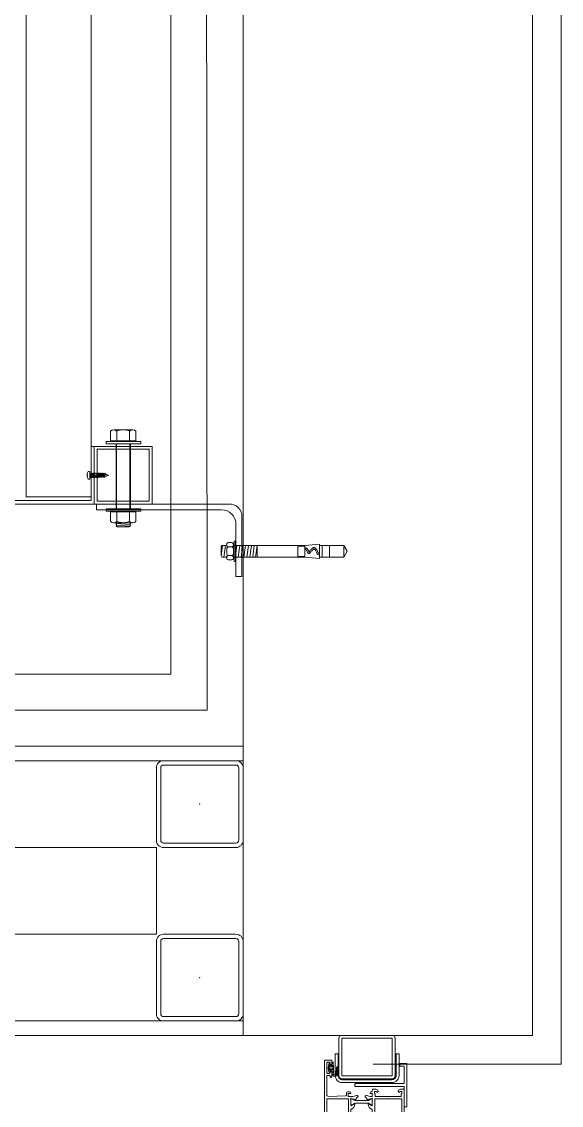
# Model space of a CAD drawing. Extents: x -1417 to 34975, y -245 to 8298.
# Drawn here: x 2785.5 to 2822.8, y 1327.7 to 1402.6 of the extents above; entities that cross this region are included whole.
import ezdxf

# ---------------------------------------------------------------- set-up
doc = ezdxf.new("R2010")
doc.units = 0
doc.layers.get('0').update_dxf_attribs({"color": 9, "lineweight": 9})
for name, color, linetype, lineweight in [('00', 9, 'Continuous', 9), ('06D', 9, 'Continuous', 9), ('10', 9, 'Continuous', 9), ('10A', 9, 'Continuous', 9), ('11', 9, 'Continuous', 9), ('14', 9, 'Continuous', 9), ('33', 9, 'BATTING', 9)]:
    doc.layers.add(name, color=color, linetype=linetype, lineweight=lineweight)
doc.linetypes.add('BATTING', pattern='A,0.0001,-0.1,[134,ltypeshp.shx,S=0.1,R=0,X=-0.1,Y=0],-0.2,[134,ltypeshp.shx,S=0.1,R=180,X=0.1,Y=0],-0.1', length=0.4001)

# ---------------------------------------------------------------- blocks, each defined once
blk = doc.blocks.new('cxvxv')
for p, q in [((-21988.397, 8560.979, 0), (-21988.397, 8560.319, 0)), ((-21986.862, 8561.069, 0), (-21988.177, 8561.068, 0)), ((-21988.023, 8561.245, 0), (-21987.025, 8561.304, 0)), ((-21988.023, 8561.245, 0), (-21987.998, 8561.26, 0)), ((-21987.998, 8561.231, 0), (-21988.023, 8561.245, 0)), ((-21988.023, 8561.128, 0), (-21987.025, 8561.186, 0)), ((-21988.023, 8561.128, 0), (-21987.998, 8561.142, 0)), ((-21987.998, 8561.113, 0), (-21988.023, 8561.128, 0)), ((-21987.998, 8561.304, 0), (-21987.941, 8561.348, 0)), ((-21987.998, 8561.26, 0), (-21987.998, 8561.304, 0)), ((-21987.998, 8561.142, 0), (-21987.998, 8561.231, 0)), ((-21987.998, 8561.068, 0), (-21987.998, 8561.113, 0)), ((-21987.958, 8560.979, 0), (-21987.958, 8560.319, 0)), ((-21987.545, 8561.348, 0), (-21987.941, 8561.348, 0)), ((-21987.698, 8561.047, 0), (-21987.698, 8561.082, 0)), ((-21987.698, 8561.067, 0), (-21987.698, 8561.067, 0)), ((-21987.545, 8561.348, 0), (-21987.105, 8561.348, 0)), ((-21987.025, 8561.304, 0), (-21987.105, 8561.348, 0)), ((-21987.081, 8560.638, 0), (-21987.081, 8560.979, 0)), ((-21987.05, 8561.318, 0), (-21987.025, 8561.304, 0)), ((-21987.025, 8561.304, 0), (-21987.05, 8561.289, 0)), ((-21987.025, 8561.297, 0), (-21987.05, 8561.283, 0)), ((-21987.05, 8561.283, 0), (-21987.05, 8561.201, 0)), ((-21987.05, 8561.201, 0), (-21987.025, 8561.186, 0)), ((-21987.025, 8561.186, 0), (-21987.05, 8561.172, 0)), ((-21987.05, 8561.172, 0), (-21987.05, 8561.083, 0)), ((-21987.05, 8561.083, 0), (-21987.025, 8561.069, 0)), ((-21986.643, 8560.319, 0), (-21986.643, 8560.979, 0)), ((-21988.397, 8560.319, 0), (-21986.643, 8560.319, 0)), ((-21988.018, 8560.319, 0), (-21987.021, 8560.319, 0)), ((-21988.018, 8560.278, 0), (-21988.018, 8560.319, 0)), ((-21988.018, 8560.111, 0), (-21988.018, 8555.608, 0)), ((-21987.081, 8560.638, 0), (-21987.081, 8560.319, 0)), ((-21987.062, 8560.319, 0), (-21987.062, 8560.278, 0)), ((-21987.062, 8555.608, 0), (-21987.062, 8560.111, 0)), ((-21987.021, 8560.319, 0), (-21987.021, 8560.278, 0)), ((-21987.021, 8555.608, 0), (-21987.021, 8560.111, 0)), ((-21988.397, 8555.4, 0), (-21986.643, 8555.4, 0)), ((-21988.397, 8554.74, 0), (-21988.397, 8555.4, 0)), ((-21988.018, 8555.442, 0), (-21988.018, 8555.4, 0)), ((-21988.018, 8555.4, 0), (-21987.021, 8555.4, 0)), ((-21987.958, 8554.74, 0), (-21987.958, 8555.4, 0)), ((-21987.081, 8555.081, 0), (-21987.081, 8555.4, 0)), ((-21987.081, 8555.081, 0), (-21987.081, 8554.74, 0)), ((-21987.062, 8555.4, 0), (-21987.062, 8555.442, 0)), ((-21987.021, 8555.4, 0), (-21987.021, 8555.442, 0)), ((-21986.643, 8555.4, 0), (-21986.643, 8554.74, 0)), ((-21986.858, 8554.65, 0), (-21988.174, 8554.651, 0))]:
    blk.add_line(p, q)
at = {"elevation": 0}
for points in [[(-21986.298, 8560.111), (-21988.7, 8560.111), (-21988.7, 8560.278), (-21986.298, 8560.278)], [(-21986.298, 8555.608), (-21988.7, 8555.608), (-21988.7, 8555.442), (-21986.298, 8555.442)]]:
    blk.add_lwpolyline(points, close=True, dxfattribs=at)
for points in [[(-21987.977, 8560.278), (-21987.977, 8560.319)], [(-21987.977, 8560.111), (-21987.977, 8555.608)], [(-21987.977, 8555.442), (-21987.977, 8555.4)]]:
    blk.add_lwpolyline(points, dxfattribs=at)
for centre, radius, start, end in [((-21988.177, 8560.753, 0), 0.315, 45.8497, 134.1503), ((-21987.516, 8559.952, 0), 1.116, 66.87008, 113.12992), ((-21987.516, 8559.952, 0), 1.116, 66.87008, 113.12992), ((-21986.862, 8560.756, 0), 0.313, 45.44896, 134.55104), ((-21988.177, 8554.966, 0), 0.315, 225.8497, 314.1503), ((-21987.516, 8555.767, 0), 1.116, 246.87008, 293.12992), ((-21987.516, 8555.767, 0), 1.116, 246.87008, 293.12992), ((-21986.862, 8554.963, 0), 0.313, 225.44896, 314.55104)]:
    blk.add_arc(centre, radius, start, end)
blk = doc.blocks.new('VIDA')
for p, q in [((-18071.98, 6523.88), (-18071.91, 6523.98)), ((-18071.91, 6523.78), (-18071.98, 6523.88)), ((-18071.91, 6523.98), (-18070.11, 6524.72)), ((-18069.61, 6522.86), (-18071.91, 6523.78)), ((-18069.71, 6524.86), (-18070.59, 6523.2)), ((-18070.59, 6523.2), (-18070.11, 6524.72)), ((-18069.91, 6525.07), (-18070.13, 6524.08)), ((-18070.13, 6524.08), (-18069.99, 6524.33)), ((-18070.11, 6524.72), (-18069.91, 6525.07)), ((-18069.99, 6524.33), (-18069.83, 6525.07)), ((-18069.91, 6525.07), (-18069.83, 6525.07)), ((-18069.83, 6525.07), (-18069.71, 6524.86)), ((-18069.71, 6524.86), (-18069.32, 6525)), ((-18069.63, 6522.76), (-18069.15, 6525)), ((-18069.63, 6522.76), (-18069.61, 6522.86)), ((-18069.43, 6522.41), (-18069.63, 6522.76)), ((-18068.95, 6525.34), (-18069.43, 6522.41)), ((-18069.35, 6522.41), (-18069.43, 6522.41)), ((-18069.35, 6522.41), (-18068.87, 6525.34)), ((-18069.15, 6522.76), (-18069.35, 6522.41)), ((-18069.32, 6525), (-18069.15, 6525)), ((-18069.15, 6525), (-18068.95, 6525.34)), ((-18068.66, 6522.76), (-18069.15, 6522.76)), ((-18068.95, 6525.34), (-18068.87, 6525.34)), ((-18068.87, 6525.34), (-18068.67, 6525)), ((-18068.67, 6525), (-18068.18, 6525)), ((-18068.66, 6522.76), (-18068.18, 6525)), ((-18068.46, 6522.41), (-18068.66, 6522.76)), ((-18067.98, 6525.34), (-18068.46, 6522.41)), ((-18068.39, 6522.41), (-18068.46, 6522.41)), ((-18068.39, 6522.41), (-18067.9, 6525.34)), ((-18068.19, 6522.76), (-18068.39, 6522.41)), ((-18068.19, 6522.76), (-18068.39, 6522.41)), ((-18067.7, 6525), (-18068.19, 6522.76)), ((-18067.7, 6522.76), (-18068.19, 6522.76)), ((-18068.18, 6525), (-18067.98, 6525.34)), ((-18067.9, 6525.34), (-18067.98, 6525.34)), ((-18067.9, 6525.34), (-18067.7, 6525)), ((-18067.7, 6522.76), (-18067.22, 6525)), ((-18067.7, 6525), (-18067.22, 6525)), ((-18067.5, 6522.41), (-18067.7, 6522.76)), ((-18067.02, 6525.34), (-18067.5, 6522.41)), ((-18067.42, 6522.41), (-18067.5, 6522.41)), ((-18067.42, 6522.41), (-18066.94, 6525.34)), ((-18067.22, 6522.76), (-18067.42, 6522.41)), ((-18067.22, 6522.76), (-18067.42, 6522.41)), ((-18067.22, 6525), (-18067.02, 6525.34)), ((-18066.74, 6525), (-18067.22, 6522.76)), ((-18066.74, 6522.76), (-18067.22, 6522.76)), ((-18066.94, 6525.34), (-18067.02, 6525.34)), ((-18066.94, 6525.34), (-18066.74, 6525)), ((-18066.25, 6525), (-18066.74, 6525)), ((-18066.74, 6522.76), (-18066.25, 6525)), ((-18066.54, 6522.41), (-18066.74, 6522.76)), ((-18066.05, 6525.34), (-18066.54, 6522.41)), ((-18066.46, 6522.41), (-18066.54, 6522.41)), ((-18066.46, 6522.41), (-18065.97, 6525.34)), ((-18066.26, 6522.76), (-18066.46, 6522.41)), ((-18066.26, 6522.76), (-18066.46, 6522.41)), ((-18065.77, 6525), (-18066.26, 6522.76)), ((-18066.26, 6522.76), (-18065.77, 6522.76)), ((-18066.25, 6525), (-18066.05, 6525.34)), ((-18065.97, 6525.34), (-18066.05, 6525.34)), ((-18065.97, 6525.34), (-18065.77, 6525)), ((-18065.77, 6522.76), (-18065.29, 6525)), ((-18065.77, 6525), (-18065.29, 6525)), ((-18065.57, 6522.41), (-18065.77, 6522.76)), ((-18065.09, 6525.34), (-18065.57, 6522.41)), ((-18065.49, 6522.41), (-18065.57, 6522.41)), ((-18065.49, 6522.41), (-18065.01, 6525.34)), ((-18065.29, 6522.76), (-18065.49, 6522.41)), ((-18065.29, 6522.76), (-18065.49, 6522.41)), ((-18065.29, 6525), (-18065.09, 6525.34)), ((-18064.81, 6525), (-18065.29, 6522.76)), ((-18064.81, 6522.76), (-18065.29, 6522.76)), ((-18065.09, 6525.34), (-18065.01, 6525.34)), ((-18065.01, 6525.34), (-18064.81, 6525)), ((-18064.81, 6525), (-18064.32, 6525)), ((-18064.81, 6522.76), (-18064.32, 6525)), ((-18064.61, 6522.41), (-18064.81, 6522.76)), ((-18064.12, 6525.34), (-18064.61, 6522.41)), ((-18064.53, 6522.41), (-18064.61, 6522.41)), ((-18064.53, 6522.41), (-18064.04, 6525.34)), ((-18064.33, 6522.76), (-18064.53, 6522.41)), ((-18064.33, 6522.76), (-18064.53, 6522.41)), ((-18063.84, 6525), (-18064.33, 6522.76)), ((-18063.84, 6522.76), (-18064.33, 6522.76)), ((-18064.32, 6525), (-18064.12, 6525.34)), ((-18064.04, 6525.34), (-18064.12, 6525.34)), ((-18064.04, 6525.34), (-18063.84, 6525)), ((-18063.84, 6522.76), (-18061.96, 6525)), ((-18061.96, 6525), (-18063.84, 6525)), ((-18063.64, 6522.41), (-18063.84, 6522.76)), ((-18061.76, 6525.34), (-18063.64, 6522.41)), ((-18063.56, 6522.41), (-18063.64, 6522.41)), ((-18063.56, 6522.41), (-18061.68, 6525.34)), ((-18061.96, 6522.76), (-18063.56, 6522.41)), ((-18061.96, 6522.76), (-18063.56, 6522.41)), ((-18061.48, 6525), (-18063.36, 6522.76)), ((-18063.36, 6522.76), (-18061.48, 6522.76)), ((-18061.68, 6525.34), (-18063.16, 6525.34)), ((-18062.68, 6522.41), (-18061.48, 6522.76)), ((-18062.6, 6522.41), (-18062.12, 6525.34)), ((-18062.4, 6522.76), (-18062.6, 6522.41)), ((-18062.4, 6522.76), (-18062.6, 6522.41)), ((-18062.6, 6522.41), (-18061.28, 6522.41)), ((-18062.4, 6525), (-18062.2, 6525.34)), ((-18061.48, 6525), (-18062.4, 6525)), ((-18061.48, 6522.76), (-18062.4, 6525)), ((-18061.92, 6525), (-18062.4, 6522.76)), ((-18061.91, 6522.76), (-18062.4, 6522.76)), ((-18062.2, 6525.34), (-18062.12, 6525.34)), ((-18062.2, 6525.34), (-18061.28, 6522.41)), ((-18062.12, 6525.34), (-18061.92, 6525)), ((-18061.96, 6525), (-18061.76, 6525.34)), ((-18061.92, 6525), (-18061.43, 6525)), ((-18061.91, 6522.76), (-18061.43, 6525)), ((-18061.71, 6522.41), (-18061.91, 6522.76)), ((-18061.23, 6525.34), (-18061.71, 6522.41)), ((-18061.63, 6522.41), (-18061.71, 6522.41)), ((-18061.68, 6525.34), (-18061.48, 6525)), ((-18061.63, 6522.41), (-18061.15, 6525.34)), ((-18061.43, 6522.76), (-18061.63, 6522.41)), ((-18061.43, 6522.76), (-18061.63, 6522.41)), ((-18061.43, 6525), (-18061.23, 6525.34)), ((-18060.95, 6525), (-18061.43, 6522.76)), ((-18060.95, 6522.76), (-18061.43, 6522.76)), ((-18061.23, 6525.34), (-18061.15, 6525.34)), ((-18061.15, 6525.34), (-18060.95, 6525)), ((-18060.95, 6525), (-18060.47, 6525)), ((-18060.95, 6522.76), (-18060.47, 6525)), ((-18060.75, 6522.41), (-18060.95, 6522.76)), ((-18060.27, 6525.34), (-18060.75, 6522.41)), ((-18060.67, 6522.41), (-18060.75, 6522.41)), ((-18060.67, 6522.41), (-18060.19, 6525.34)), ((-18060.47, 6522.76), (-18060.67, 6522.41)), ((-18060.47, 6522.76), (-18060.67, 6522.41)), ((-18060.47, 6525), (-18060.27, 6525.34)), ((-18059.99, 6525), (-18060.47, 6522.76)), ((-18060.47, 6522.76), (-18059.98, 6522.76)), ((-18060.27, 6525.34), (-18060.19, 6525.34)), ((-18060.19, 6525.34), (-18059.99, 6525)), ((-18059.99, 6525), (-18059.5, 6525)), ((-18059.98, 6522.76), (-18059.5, 6525)), ((-18059.78, 6522.41), (-18059.98, 6522.76)), ((-18059.3, 6525.34), (-18059.78, 6522.41)), ((-18059.7, 6522.41), (-18059.78, 6522.41)), ((-18059.7, 6522.41), (-18059.23, 6525.28)), ((-18059.5, 6522.76), (-18059.7, 6522.41)), ((-18059.5, 6522.76), (-18059.7, 6522.41)), ((-18059.5, 6525), (-18059.3, 6525.34)), ((-18059.23, 6524.02), (-18059.5, 6522.76)), ((-18059.5, 6522.76), (-18059.23, 6522.76)), ((-18059.3, 6525.34), (-18059.23, 6525.34)), ((-18058.14, 6526.58), (-18059.23, 6526.58)), ((-18059.23, 6521.17), (-18059.23, 6526.58)), ((-18058.14, 6521.17), (-18059.23, 6521.17))]:
    blk.add_line(p, q)
for points in [[(-18068.67, 6525), (-18069.15, 6522.76)], [(-18057.23, 6524.26), (-18057.45, 6523.96), (-18057.45, 6523.79), (-18057.23, 6523.49)]]:
    blk.add_lwpolyline(points)
for centre, start, end in [((-18062.39, 6523.58), 7.50951, 35.24269), ((-18062.39, 6524.17), 324.75731, 352.49049)]:
    blk.add_arc(centre, 5.21, start, end)
blk = doc.blocks.new('çelik dübel')
at = {"ltscale": 7}
for p, q in [((-87.2, -2), (-85, 2)), ((-85, -6), (-85, 2)), ((-68, 2), (-85, 2)), ((-75, -6), (-75, 2)), ((-70, -6), (-70, 2)), ((-68, 3), (-58, 2)), ((-68, -7), (-68, 3)), ((-58, -6), (-58, 2)), ((-8.5, 2), (-58, 2)), ((-53, 1.5), (-58, 1.5)), ((-53, -6), (-53, 2)), ((-25, -6), (-25, 2)), ((-25, -6), (-23.87, 2)), ((-23, -6), (-21.87, 2)), ((-21, -6), (-19.87, 2)), ((-19, -6), (-17.87, 2)), ((-17, -6), (-15.87, 2)), ((-85, -6), (-87.2, -2)), ((-68, -6), (-85, -6)), ((-68, -7), (-58, -6)), ((-53, -5.5), (-58, -5.5)), ((-8.5, -6), (-58, -6))]:
    blk.add_line(p, q, dxfattribs=at)
for p, q in [((-15, -6), (-13.87, 2)), ((-13, -6), (-11.87, 2)), ((-11, -6), (-10, 1.08)), ((-10, -9), (-10, 5)), ((-9, 5), (-10, 5)), ((-10, 3), (-10, 5)), ((-9, -9), (-9, 5)), ((-8.5, 2), (-8.5, 3)), ((-8.5, -4), (-8.5, 0)), ((-5, 4), (-7.5, 4)), ((-5, 1), (-7.5, 1)), ((-4, 2), (-4, 3)), ((-1, 2), (-4, 2)), ((-4, -4), (-4, 0)), ((-3, -6), (-1.87, 2)), ((-1, -6), (0, 1.08)), ((0, -5), (0, 1)), ((-10, -7), (-10, -9.06)), ((-8.5, -6), (-8.5, -7)), ((-5, -5), (-7.5, -5)), ((-4, -6), (-4, -7)), ((-1, -6), (-4, -6)), ((-9, -9), (-10, -9)), ((-5, -8), (-7.5, -8))]:
    blk.add_line(p, q)
for points in [[(-68, 0.6), (-67.44, 0.41), (-66.97, 0.09), (-66.57, -0.33), (-66.23, -0.81), (-65.94, -1.33), (-65.68, -1.85), (-65.45, -2.34), (-65.23, -2.76), (-65.02, -3.09), (-64.81, -3.33), (-64.6, -3.48), (-64.39, -3.55), (-64.17, -3.55), (-63.94, -3.48), (-63.71, -3.34), (-63.47, -3.15), (-63.21, -2.91), (-62.95, -2.63), (-62.68, -2.32), (-62.41, -2), (-62.14, -1.68), (-61.88, -1.38), (-61.63, -1.1), (-61.4, -0.87), (-61.18, -0.68), (-60.98, -0.55), (-60.8, -0.48), (-60.62, -0.47), (-60.45, -0.53), (-60.28, -0.66), (-60.12, -0.85), (-59.95, -1.12), (-59.78, -1.47), (-59.6, -1.86), (-59.4, -2.27), (-59.18, -2.66), (-58.94, -3.01), (-58.66, -3.29), (-58.35, -3.46), (-58, -3.5)], [(-68, -0.46), (-67.96, -0.47), (-67.92, -0.49), (-67.87, -0.52), (-67.83, -0.55), (-67.78, -0.58), (-67.73, -0.61), (-67.69, -0.64), (-67.64, -0.68), (-67.6, -0.71), (-67.56, -0.75), (-67.52, -0.79), (-67.49, -0.82), (-67.45, -0.86), (-67.41, -0.9), (-67.38, -0.94), (-67.35, -0.98), (-67.31, -1.02), (-67.28, -1.07), (-67.24, -1.11), (-67.21, -1.16), (-67.18, -1.21), (-67.14, -1.26), (-67.11, -1.31), (-67.08, -1.36), (-67.04, -1.41), (-67.01, -1.47), (-66.98, -1.52), (-66.95, -1.58), (-66.92, -1.63), (-66.88, -1.69), (-66.85, -1.75), (-66.82, -1.81), (-66.79, -1.86), (-66.76, -1.92), (-66.73, -1.98), (-66.7, -2.04), (-66.67, -2.1), (-66.64, -2.16), (-66.61, -2.23), (-66.58, -2.29), (-66.55, -2.35), (-66.52, -2.41), (-66.49, -2.47), (-66.46, -2.53), (-66.43, -2.59), (-66.4, -2.65), (-66.37, -2.72), (-66.34, -2.78), (-66.31, -2.84), (-66.28, -2.9), (-66.25, -2.96), (-66.22, -3.02), (-66.19, -3.08), (-66.16, -3.13), (-66.13, -3.19), (-66.1, -3.25), (-66.06, -3.31), (-66.03, -3.36), (-66, -3.42), (-65.96, -3.47), (-65.92, -3.53), (-65.89, -3.58), (-65.85, -3.63), (-65.81, -3.68), (-65.77, -3.73), (-65.74, -3.78), (-65.69, -3.83), (-65.65, -3.88), (-65.61, -3.93), (-65.57, -3.97), (-65.52, -4.02), (-65.47, -4.06), (-65.43, -4.1), (-65.38, -4.14), (-65.32, -4.18), (-65.27, -4.22), (-65.22, -4.26), (-65.16, -4.29), (-65.11, -4.33), (-65.05, -4.36), (-64.99, -4.39), (-64.93, -4.41), (-64.87, -4.44), (-64.8, -4.46), (-64.74, -4.48), (-64.67, -4.5), (-64.61, -4.51), (-64.54, -4.52), (-64.48, -4.53), (-64.41, -4.54), (-64.34, -4.54), (-64.28, -4.54), (-64.21, -4.54), (-64.15, -4.54), (-64.08, -4.53), (-64.02, -4.52), (-63.96, -4.51), (-63.9, -4.5), (-63.84, -4.48), (-63.78, -4.47), (-63.72, -4.45), (-63.66, -4.43), (-63.61, -4.41), (-63.55, -4.38), (-63.5, -4.36), (-63.45, -4.34), (-63.4, -4.31), (-63.35, -4.28), (-63.3, -4.25), (-63.25, -4.23), (-63.2, -4.2), (-63.16, -4.17), (-63.11, -4.13), (-63.07, -4.1), (-63.02, -4.07), (-62.98, -4.04), (-62.94, -4.01), (-62.9, -3.97), (-62.86, -3.94), (-62.82, -3.9), (-62.78, -3.87), (-62.74, -3.83), (-62.7, -3.8), (-62.66, -3.76), (-62.62, -3.72), (-62.58, -3.69), (-62.54, -3.65), (-62.5, -3.61), (-62.47, -3.57), (-62.43, -3.53), (-62.39, -3.49), (-62.36, -3.46), (-62.32, -3.42), (-62.28, -3.38), (-62.24, -3.34), (-62.21, -3.3), (-62.17, -3.26), (-62.14, -3.22), (-62.1, -3.18), (-62.06, -3.14), (-62.03, -3.1), (-61.99, -3.05), (-61.96, -3.01), (-61.92, -2.97), (-61.89, -2.93), (-61.85, -2.89), (-61.82, -2.85), (-61.78, -2.81), (-61.75, -2.77), (-61.71, -2.73), (-61.68, -2.69), (-61.65, -2.65), (-61.61, -2.61), (-61.58, -2.57), (-61.54, -2.53), (-61.51, -2.49), (-61.48, -2.45), (-61.45, -2.41), (-61.41, -2.37), (-61.38, -2.33), (-61.35, -2.3), (-61.32, -2.26), (-61.29, -2.22), (-61.26, -2.19), (-61.22, -2.15), (-61.19, -2.11), (-61.16, -2.08), (-61.13, -2.05), (-61.1, -2.01), (-61.08, -1.98), (-61.05, -1.95), (-61.02, -1.92), (-60.99, -1.89), (-60.97, -1.86), (-60.95, -1.84), (-60.92, -1.81), (-60.9, -1.79), (-60.89, -1.77), (-60.87, -1.75), (-60.85, -1.74), (-60.84, -1.73), (-60.82, -1.73), (-60.81, -1.73), (-60.79, -1.73), (-60.78, -1.74), (-60.76, -1.76), (-60.75, -1.78), (-60.73, -1.8), (-60.72, -1.83), (-60.7, -1.86), (-60.69, -1.89), (-60.67, -1.93), (-60.65, -1.97), (-60.63, -2.01), (-60.61, -2.05), (-60.59, -2.1), (-60.56, -2.15), (-60.54, -2.2), (-60.52, -2.25), (-60.49, -2.3), (-60.47, -2.35), (-60.44, -2.4), (-60.42, -2.45), (-60.39, -2.51), (-60.36, -2.56), (-60.34, -2.62), (-60.31, -2.67), (-60.28, -2.73), (-60.25, -2.79), (-60.22, -2.84), (-60.19, -2.9), (-60.16, -2.96), (-60.12, -3.01), (-60.09, -3.07), (-60.06, -3.13), (-60.02, -3.19), (-59.98, -3.25), (-59.95, -3.3), (-59.91, -3.36), (-59.87, -3.42), (-59.83, -3.48), (-59.78, -3.53), (-59.74, -3.59), (-59.69, -3.65), (-59.64, -3.7), (-59.59, -3.76), (-59.54, -3.82), (-59.48, -3.87), (-59.42, -3.93), (-59.35, -3.99), (-59.27, -4.04), (-59.19, -4.1), (-59.11, -4.16), (-59.01, -4.22), (-58.89, -4.28), (-58.76, -4.34), (-58.61, -4.39), (-58.43, -4.43), (-58.23, -4.47), (-58, -4.51)]]:
    blk.add_lwpolyline(points)
for centre, start, end in [((-7.5, 3), 90, 180), ((-7.5, 2), 180, 270), ((-7.5, 0), 90, 180), ((-5, 3), 0, 90), ((-5, 2), 270, 0), ((-5, 0), 0, 90), ((-1, 1), 0, 90), ((-7.5, -4), 180, 270), ((-7.5, -6), 90, 180), ((-7.5, -7), 180, 270), ((-5, -4), 270, 0), ((-5, -6), 0, 90), ((-5, -7), 270, 0), ((-1, -5), 270, 0)]:
    blk.add_arc(centre, 1, start, end)
blk = doc.blocks.new('kjdol')
at = {"ltscale": 10, "elevation": -278.888}
blk.add_lwpolyline([(77394.124, 60089.892), (77403.275, 60089.892, 0.460237), (77404.175, 60090.792), (77404.175, 60094.892), (77403.775, 60094.892), (77403.775, 60091.292, -0.414214), (77402.775, 60090.292), (77394.124, 60090.292)], format="xyb", close=True, dxfattribs=at)
at = {"elevation": -249.785}
for points in [[(77397.973, 60089.898), (77397.973, 60085.898), (77393.973, 60085.898), (77393.973, 60089.898)], [(77397.773, 60089.698), (77397.773, 60086.098), (77394.173, 60086.098), (77394.173, 60089.698)]]:
    blk.add_lwpolyline(points, close=True, dxfattribs=at)
at = {"extrusion": (0, 0, -1), "xscale": 0.1000000000058208, "yscale": 0.1000000000058208, "zscale": -0.0999999999999091}
blk.add_blockref('çelik dübel', (-77402.743, 60093.359, 459.248), dxfattribs=at)
blk.add_blockref('cxvxv', (99383.502, 51530.109, -249.785))
at = {"xscale": 0.1000000000058208, "yscale": 0.1000000000058208, "zscale": 0.1000000000058208, "rotation": 180}
blk.add_blockref('VIDA', (75587.752, 60740.285, -249.785), dxfattribs=at)
blk = doc.blocks.new('prf-60x60')
for points in [[(-2.5, -6), (2.5, -6, 0.414214), (3, -5.5), (3, -0.5, 0.414214), (2.5, 0), (-2.5, 0, 0.414214), (-3, -0.5), (-3, -5.5, 0.414214)], [(-2.5, -5.7), (2.5, -5.7, 0.414214), (2.7, -5.5), (2.7, -0.5, 0.414214), (2.5, -0.3), (-2.5, -0.3, 0.414214), (-2.7, -0.5), (-2.7, -5.5, 0.414214)]]:
    blk.add_lwpolyline(points, format="xyb", close=True)
at = {"color": 252}
blk.add_point((0, -3), dxfattribs=at)
blk = doc.blocks.new('AST55M13', base_point=(-120.6, -64.2))
at = {"linetype": 'Continuous'}
for points in [[(-120.6, -63.9), (-120.6, -24.599998), (-120.6, 14.700005, -0.414209), (-120.3, 15), (-115.899996, 15, -0.41421), (-115.6, 14.7), (-115.6, 12.699992, -0.41421), (-116.3, 12, -0.414214), (-116.6, 12.3), (-116.6, 13.1, 0.414214), (-117.1, 13.6), (-118.5, 13.6, 0.414214), (-119, 13.1), (-119, 6.399992, 0.414209), (-118.5, 5.9), (-117.099986, 5.9, 0.414205), (-116.6, 6.4), (-116.6, 7.20001, -0.414204), (-116.3, 7.5, -0.414214), (-115.6, 6.8), (-115.6, 3.7, -0.414214), (-116.1, 3.2), (-116.3, 3.2, -0.414214), (-116.6, 3.5), (-116.6, 4.2, 0.414214), (-116.9, 4.5), (-119, 4.5), (-119, -8.961104, 0.425432), (-117.96186, -9.960376), (-105.788552, -9.511013, 0.403077), (-105.5, -9.211232), (-105.5, -8, -0.414214), (-104.3, -6.8), (-103.392821, -6.8, -0.372826), (-102.403076, -7.657148, -0.456845), (-102.7, -8), (-104, -8, 0.414214), (-104.3, -8.3), (-104.3, -9.700012, 0.414202), (-104, -10), (-100.946604, -10), (-98.338437, -9.302068, -0.70008), (-97.584089, -10.379782), (-97.709916, -10.559482), (-99.43897, -12.27067, -0.607471), (-100.039661, -12.112259, 0.283637), (-100.258255, -11.885421), (-102.095283, -11.393179, 1.229391), (-102.4, -11.895399), (-102.4, -16.105016, 0.585524), (-101.943697, -16.361081), (-100.001669, -15.175658, -0.713652), (-99.56466, -15.537556), (-100.36784, -17.668029, -0.16709), (-100.492251, -17.818266), (-102.4, -18.982765), (-102.4, -30.217235), (-100.492251, -31.381734, -0.16709), (-100.36784, -31.531971), (-99.564658, -33.662449, -0.713657), (-100.001677, -34.024337), (-101.943707, -32.838913, 0.585511), (-102.4, -33.094985), (-102.4, -37.304601, 1.229391), (-102.095283, -37.806821), (-100.258255, -37.314579, 0.283637), (-100.039661, -37.087741, -0.607471), (-99.43897, -36.92933), (-97.709916, -38.640518), (-97.584089, -38.820218, -0.700084), (-98.338445, -39.89793), (-100.946604, -39.2), (-104.000005, -39.2, 0.414209), (-104.3, -39.5), (-104.3, -40.900004, 0.41421), (-104, -41.2), (-102.699997, -41.2, -0.456841), (-102.403076, -41.542851, -0.372826), (-103.39282, -42.4), (-104.3, -42.4, -0.414214), (-105.5, -41.2), (-105.5, -39.988768, 0.403083), (-105.788558, -39.688986), (-117.96186, -39.239624, 0.425432), (-119, -40.238896), (-119, -53.7), (-116.9, -53.7, 0.414214), (-116.6, -53.4), (-116.6, -52.69999, -0.414204), (-116.3, -52.4), (-116.09999, -52.4, -0.414208), (-115.6, -52.9), (-115.6, -56.000007, -0.414213), (-116.300007, -56.7, -0.414207), (-116.6, -56.4), (-116.6, -55.599986, 0.414205), (-117.1, -55.1), (-118.500008, -55.1, 0.414209), (-119, -55.6), (-119, -62.3, 0.414214), (-118.5, -62.8), (-117.1, -62.8, 0.414214), (-116.6, -62.3), (-116.6, -61.499993, -0.414207), (-116.3, -61.2, -0.414214), (-115.6, -61.9), (-115.6, -63.900008, -0.414206), (-115.9, -64.2), (-120.300006, -64.2, -0.414208), (-120.6, -63.9)], [(-85.3, -10), (-81.1, -10), (-76.9, -10), (-76.6, -10.3), (-76.3, -10), (-67.9, -10, 0.414205), (-67.6, -9.700009), (-67.6, -8.491608, -0.365977), (-67.35, -8.195804, 0.365977), (-67.1, -7.9), (-67.1, -6.8, 0.414195), (-67.399981, -6.5), (-68.3, -6.5, 0.36597), (-68.595803, -6.749993, -0.366034), (-68.89166, -7), (-69.3, -7, -0.414202), (-69.6, -6.700012), (-69.6, -6.5, -0.414214), (-68.1, -5), (-65.9, -5, -0.414207), (-65.6, -5.299994), (-65.6, -43.9, -0.414201), (-65.899987, -44.2), (-68.1, -44.2, -0.414214), (-69.6, -42.7), (-69.6, -42.5, -0.414207), (-69.300007, -42.2), (-68.891668, -42.2, -0.366034), (-68.595804, -42.45, 0.365977), (-68.3, -42.7), (-67.4, -42.7, 0.414206), (-67.1, -42.400008), (-67.1, -41.3, 0.365977), (-67.35, -41.004196, -0.365977), (-67.6, -40.708392), (-67.6, -39.5, 0.4142), (-67.899986, -39.2), (-76.3, -39.2), (-76.6, -38.9), (-76.9, -39.2), (-85.3, -39.2, 0.4142), (-85.6, -39.499986), (-85.6, -40.708392, -0.365977), (-85.85, -41.004196, 0.365977), (-86.1, -41.3), (-86.1, -42.4, 0.414199), (-85.800015, -42.7), (-84.9, -42.7, 0.365977), (-84.604196, -42.45, -0.366034), (-84.308332, -42.2), (-83.9, -42.2, -0.414214), (-83.6, -42.5), (-83.6, -42.7, -0.414214), (-85.1, -44.2), (-86.8, -44.2, -0.414214), (-87.6, -43.4), (-87.6, -42.7, 0.414205), (-87.899991, -42.4), (-88.10718, -42.4, -0.372825), (-89.096923, -41.542857, -0.45685), (-88.8, -41.2), (-87.9, -41.2, 0.414198), (-87.6, -40.900016), (-87.6, -39.5, 0.414214), (-87.9, -39.2), (-89.053396, -39.2), (-91.661555, -39.89793, -0.700084), (-92.415911, -38.820218), (-92.290084, -38.640518), (-90.56103, -36.92933, -0.607471), (-89.960339, -37.087741, 0.283637), (-89.741745, -37.314579), (-87.904717, -37.806821, 1.229391), (-87.6, -37.304601), (-87.6, -33.094984, 0.585516), (-88.056297, -32.838916), (-89.998323, -34.024337, -0.713656), (-90.435343, -33.66245), (-89.63216, -31.531971, -0.241095), (-89.507749, -31.381734), (-87.6, -30.217235), (-87.6, -18.982765), (-89.507749, -17.818266, -0.167084), (-89.632158, -17.668036), (-90.43534, -15.537556, -0.713656), (-89.998329, -15.17566), (-88.056303, -16.361081, 0.585518), (-87.6, -16.105021), (-87.6, -11.895399, 1.229391), (-87.904717, -11.393179), (-89.741745, -11.885421, 0.283637), (-89.960339, -12.112259, -0.607471), (-90.56103, -12.27067), (-92.290084, -10.559482), (-92.415911, -10.379782, -0.700084), (-91.661555, -9.30207), (-89.053396, -10), (-87.9, -10, 0.414206), (-87.6, -9.700008), (-87.6, -8.3, 0.414206), (-87.899992, -8), (-88.8, -8, -0.456844), (-89.096924, -7.657149, -0.372825), (-88.107186, -6.8), (-87.9, -6.8, 0.414214), (-87.6, -6.5), (-87.6, -5.800024, -0.414222), (-86.8, -5), (-85.1, -5, -0.414214), (-83.6, -6.5), (-83.6, -6.7, -0.414201), (-83.899987, -7), (-84.308332, -7, -0.366034), (-84.604196, -6.75, 0.365977), (-84.9, -6.5), (-85.8, -6.5, 0.414199), (-86.1, -6.799985), (-86.1, -7.9, 0.365977), (-85.85, -8.195804, -0.365977), (-85.6, -8.491608), (-85.6, -9.7, 0.414214), (-85.3, -10)], [(-99.249717, -12.903653), (-90.785616, -12.903653, 0.131652), (-90.285616, -12.769679), (-88.422218, -11.693846, -0.131652), (-88.272218, -11.653653), (-88.017666, -11.653653, -0.414214), (-87.717666, -11.953653), (-87.717666, -15.553653, -0.414214), (-88.017666, -15.853653), (-88.272218, -15.853653, -0.131646), (-88.422211, -15.813465), (-90.285616, -14.737628, 0.131652), (-90.785616, -14.603653), (-99.249717, -14.603653, 0.131652), (-99.749717, -14.737628), (-101.613115, -15.813461, -0.131646), (-101.763107, -15.853653), (-102.017666, -15.853653, -0.414205), (-102.317666, -15.553662), (-102.317666, -11.953653, -0.414205), (-102.017675, -11.653653), (-101.763115, -11.653653, -0.131652), (-101.613115, -11.693846), (-99.749717, -12.769679, 0.131652), (-99.249717, -12.903653)], [(-99.249717, -36.296347), (-90.785616, -36.296347, -0.131652), (-90.285616, -36.430321), (-88.422218, -37.506154, 0.131643), (-88.272229, -37.546347), (-88.017666, -37.546347, 0.414214), (-87.717666, -37.246347), (-87.717666, -33.646347, 0.414214), (-88.017666, -33.346347), (-88.272218, -33.346347, 0.131652), (-88.422218, -33.386539), (-90.285616, -34.462372, -0.131652), (-90.785616, -34.596347), (-99.249717, -34.596347, -0.131652), (-99.749717, -34.462372), (-101.613115, -33.386539, 0.131652), (-101.763115, -33.346347), (-102.017666, -33.346347, 0.414205), (-102.317666, -33.646338), (-102.317666, -37.246347, 0.414205), (-102.017675, -37.546347), (-101.763115, -37.546347, 0.131649), (-101.613118, -37.506156), (-99.749717, -36.430321, -0.131652), (-99.249717, -36.296347)]]:
    blk.add_lwpolyline(points, format="xyb", close=True, dxfattribs=at)
for points in [[(-119, -24.6), (-119, -37.6), (-104.1, -37.6), (-104.1, -11.6), (-119, -11.6), (-119, -24.6)], [(-76.55, -11.6), (-85.9, -11.6), (-85.9, -37.6), (-67.2, -37.6), (-67.2, -11.6), (-76.55, -11.6)]]:
    blk.add_lwpolyline(points, close=True, dxfattribs=at)
blk = doc.blocks.new('*U783')
at = {"linetype": 'Continuous'}
for p, q in [((2.187, -2.093), (2.262, -2.018)), ((2.287, -2.112), (2.189, -2.014)), ((2.374, -2.119), (2.463, -2.03)), ((2.517, -2.13), (2.414, -2.027)), ((2.57, -2.135), (2.665, -2.04)), ((2.824, -2.224), (2.64, -2.04)), ((2.711, -2.206), (2.799, -2.118)), ((1.857, -2.424), (1.95, -2.331)), ((1.964, -2.425), (1.87, -2.331)), ((1.916, -2.577), (1.916, -2.577)), ((1.968, -2.642), (1.916, -2.59)), ((2.024, -2.469), (2.165, -2.328)), ((2.215, -2.676), (2.034, -2.495)), ((2.046, -2.659), (2.148, -2.557)), ((2.17, -2.419), (2.08, -2.329)), ((2.24, -2.677), (2.592, -2.325)), ((2.288, -2.417), (2.38, -2.325)), ((2.45, -2.488), (2.289, -2.327)), ((2.414, -2.663), (2.32, -2.569)), ((2.479, -2.65), (2.553, -2.577)), ((2.592, -2.417), (2.499, -2.324)), ((2.566, -2.603), (2.54, -2.577)), ((2.767, -2.38), (2.687, -2.3)), ((2.722, -2.407), (2.81, -2.319))]:
    blk.add_line(p, q, dxfattribs=at)
for points in [[(3.333, -0.807), (3.333, 2.563), (2.133, 2.563), (2.133, 2.293, -0.414213), (2.103, 2.263), (1.963, 2.263, -0.414213), (1.933, 2.293), (1.933, 2.733, -0.414213), (1.963, 2.763), (4.903, 2.763, -0.414213), (4.933, 2.733), (4.933, 2.593, -0.414213), (4.903, 2.563), (3.533, 2.563), (3.533, -0.807, -0.414213), (3.503, -0.837), (3.363, -0.837, -0.414213), (3.333, -0.807)], [(2.8, 1.95), (1.5, 1.95), (0.2, 1.95, 0.414213), (0, 1.75), (0, -1.75, 0.414213), (0.2, -1.95), (2.8, -1.95, 0.414213), (3, -1.75), (3, 1.75, 0.414213), (2.8, 1.95)], [(3.066, -1.702), (3.066, 1.714, 0.414214), (2.766, 2.014), (1.286, 2.014), (1.286, 2.214), (2.766, 2.214, -0.414214), (3.266, 1.714), (3.266, -1.702, -0.414214), (2.766, -2.202), (1.286, -2.202), (1.286, -2.002), (2.766, -2.002, 0.414214), (3.066, -1.702)], [(2.641, -2.04), (2.181, -2.013, 0.414214), (2.151, -2.043, 0.349575), (2.244, -2.109), (2.612, -2.138, -1.237561), (2.587, -2.323), (2.215, -2.327), (1.843, -2.332), (1.857, -2.425), (1.977, -2.425, -0.295285), (2.036, -2.517), (2.036, -2.577), (1.916, -2.577), (1.916, -2.627, 0.153771), (2.566, -2.627), (2.566, -2.577), (2.446, -2.577), (2.446, -2.517, -0.414213), (2.546, -2.417), (2.666, -2.417, 0.324726), (2.811, -2.315), (2.825, -2.218, 0.459445), (2.641, -2.04)], [(2.241, -2.417), (2.296, -2.417, -0.41421), (2.346, -2.467), (2.346, -2.525, -0.396815), (2.299, -2.575, -0.029546), (2.183, -2.575, -0.396815), (2.136, -2.525), (2.136, -2.467, -0.414206), (2.186, -2.417), (2.241, -2.417)]]:
    blk.add_lwpolyline(points, format="xyb", close=True, dxfattribs=at)
blk.add_lwpolyline([(1.5, 1.75), (2.8, 1.75), (2.8, -1.75), (0.2, -1.75), (0.2, 1.75), (1.5, 1.75)], close=True, dxfattribs=at)
at = {"color": 4, "linetype": 'Continuous', "xscale": -0.1, "yscale": 0.1, "zscale": 0.1, "rotation": 270}
blk.add_blockref('AST55M13', (1.723, -2.937), dxfattribs=at)

msp = doc.modelspace()

# ---------------------------------------------------------------- linework, layer by layer
at = {"layer": '00'}
msp.add_lwpolyline([(2800.838, 1352.5), (2800.838, 1352.5), (2800.838, 1477.5), (2820.838, 1477.5), (2820.838, 1332.5), (2800.838, 1332.5), (2800.838, 1352.5)], dxfattribs=at)
at = {"layer": '06D'}
msp.add_lwpolyline([(2770.838, 1357.5), (2795.838, 1357.5), (2795.838, 1477.5)], dxfattribs=at)
msp.add_lwpolyline([(2794.838, 1339.5), (2794.838, 1345.5), (2776.839, 1345.5), (2776.839, 1339.5)], close=True, dxfattribs=at)
at = {"layer": '10A'}
for points in [[(2785.838, 1472.8), (2785.838, 1369.75), (2790.338, 1369.75), (2790.338, 1472.8), (2785.838, 1472.8)], [(2784.807, 1369.5), (2783.838, 1369.5), (2783.838, 1363), (2780.037, 1363), (2780.037, 1362.703), (2784.037, 1362.701), (2784.037, 1369.25), (2785.007, 1369.25), (2785.007, 1369.25), (2790.538, 1369.25), (2790.536, 1373.25), (2790.338, 1373.25), (2790.338, 1369.5), (2784.807, 1369.5), (2784.807, 1369.5)]]:
    msp.add_lwpolyline(points, dxfattribs=at)
at = {"layer": '11'}
for points in [[(2800.838, 1332.5), (2769.839, 1332.5), (2769.839, 1352.5), (2800.838, 1352.5)], [(2800.838, 1333.5), (2770.839, 1333.5), (2770.839, 1351.5), (2800.838, 1351.5)]]:
    msp.add_lwpolyline(points, dxfattribs=at)
at = {"layer": '14'}
msp.add_lwpolyline([(2804.838, 1479.5), (2822.838, 1479.5), (2822.838, 1330.5), (2809.836, 1330.5), (2809.836, 1330.5)], dxfattribs=at)
at = {"layer": '33', "ltscale": 0.2}
msp.add_lwpolyline([(2769.838, 1355), (2798.338, 1355), (2798.264, 1474.5)], dxfattribs=at)

# ---------------------------------------------------------------- block references
at = {"layer": '10', "xscale": -1, "rotation": 180}
msp.add_blockref('kjdol', (-74603.435, 61459.148, 249.785), dxfattribs=at)
at = {"layer": '10', "rotation": 270}
for name, p in [('prf-60x60', (2800.838, 1348.5)), ('prf-60x60', (2800.838, 1336.5)), ('*U783', (2809.402, 1332.5))]:
    msp.add_blockref(name, p, dxfattribs=at)

doc.saveas('drawing.dxf')
